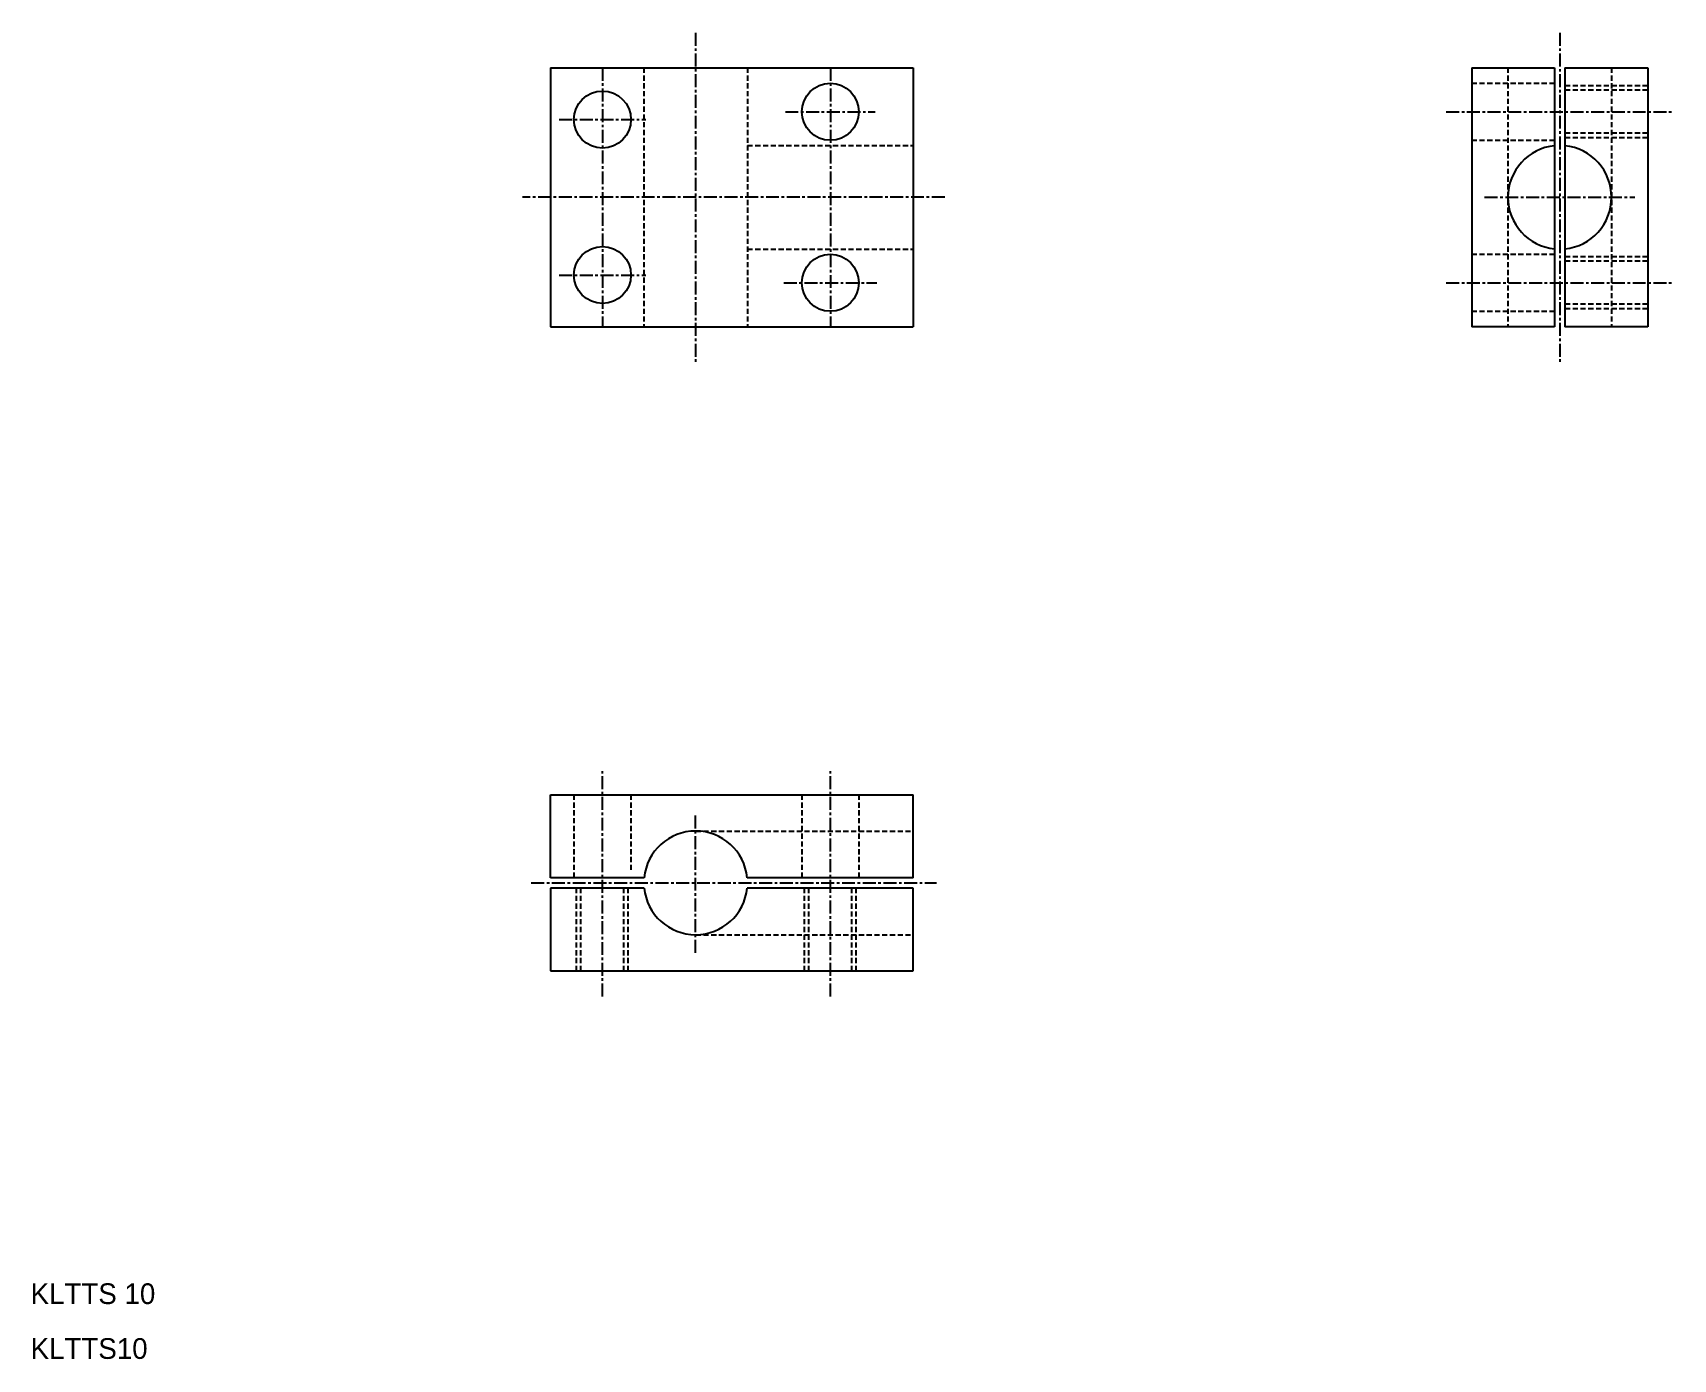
# Model space of a CAD drawing. Extents: x 59 to 217, y 166 to 294.
import ezdxf

# ---------------------------------------------------------------- set-up
doc = ezdxf.new("R2010")
doc.units = 0
doc.linetypes.add('CENTER', pattern=[2, 1.25, -0.25, 0.25, -0.25])
doc.linetypes.add('DASHED', pattern=[0.75, 0.5, -0.25])
doc.layers.get('0').update_dxf_attribs({"linetype": 'CONTINUOUS'})
doc.layers.add('CENTER', color=1, linetype='CENTER')

msp = doc.modelspace()

# ---------------------------------------------------------------- linework, layer by layer
at = {"color": 7, "linetype": 'CONTINUOUS'}
for p, q in [((108.95, 290.48), (108.95, 265.48)), ((108.95, 290.48), (143.95, 290.48)), ((143.95, 290.48), (143.95, 265.48)), ((197.86, 290.48), (205.86, 290.48)), ((197.86, 290.48), (197.86, 265.48)), ((205.86, 290.48), (205.86, 265.48)), ((206.86, 290.48), (206.86, 265.48)), ((206.86, 290.48), (214.86, 290.48)), ((214.86, 290.48), (214.86, 265.48)), ((108.95, 265.48), (143.95, 265.48)), ((205.86, 265.48), (197.86, 265.48)), ((108.95, 212.33), (108.95, 220.33)), ((108.95, 220.33), (143.95, 220.33)), ((143.95, 212.33), (143.95, 220.33)), ((117.97, 212.33), (108.95, 212.33)), ((143.95, 212.33), (127.92, 212.33)), ((117.97, 211.33), (108.95, 211.33)), ((108.95, 211.33), (108.95, 203.33)), ((143.95, 211.33), (127.92, 211.33)), ((143.95, 203.33), (143.95, 211.33)), ((108.95, 203.33), (143.95, 203.33))]:
    msp.add_line(p, q, dxfattribs=at)
at = {"color": 3, "linetype": 'DASHED'}
for p, q in [((117.95, 290.48), (117.95, 265.48)), ((127.95, 290.48), (127.95, 265.48)), ((201.36, 290.48), (201.36, 265.48)), ((211.36, 290.48), (211.36, 265.48)), ((197.86, 288.98), (205.86, 288.98)), ((214.86, 288.73), (206.86, 288.73)), ((214.86, 288.3), (206.86, 288.3)), ((197.86, 283.48), (205.86, 283.48)), ((214.86, 284.16), (206.86, 284.16)), ((214.86, 283.73), (206.86, 283.73)), ((127.95, 282.98), (143.95, 282.98)), ((127.95, 272.98), (143.95, 272.98)), ((197.86, 272.48), (205.86, 272.48)), ((214.86, 272.23), (206.86, 272.23)), ((214.86, 271.8), (206.86, 271.8)), ((214.86, 267.66), (206.86, 267.66)), ((197.86, 266.98), (205.86, 266.98)), ((214.86, 267.23), (206.86, 267.23)), ((111.2, 220.33), (111.2, 212.33)), ((116.7, 220.33), (116.7, 212.83)), ((133.2, 220.33), (133.2, 212.33)), ((138.7, 220.33), (138.7, 212.33)), ((122.95, 216.83), (143.95, 216.83)), ((111.45, 203.33), (111.45, 211.33)), ((111.88, 203.33), (111.88, 211.33)), ((116.02, 203.33), (116.02, 211.33)), ((116.45, 203.33), (116.45, 211.33)), ((133.45, 203.33), (133.45, 211.33)), ((133.88, 203.33), (133.88, 211.33)), ((138.02, 203.33), (138.02, 211.33)), ((138.45, 203.33), (138.45, 211.33)), ((122.95, 206.83), (143.95, 206.83))]:
    msp.add_line(p, q, dxfattribs=at)
msp.add_line((214.86, 265.48), (206.86, 265.48))
at = {"color": 7, "linetype": 'CONTINUOUS'}
for centre in [(113.95, 285.48), (135.95, 286.23), (113.95, 270.48), (135.95, 269.73)]:
    msp.add_circle(centre, 2.75, dxfattribs=at)
for centre, start, end in [((206.36, 277.98), 95.7392, 264.2608), ((206.36, 277.98), 275.7392, 84.2608), ((122.95, 211.83), 5.7392, 174.2608), ((122.95, 211.83), 185.7392, 354.2608)]:
    msp.add_arc(centre, 5, start, end, dxfattribs=at)
at = {"layer": 'CENTER', "color": 1, "linetype": 'CENTER'}
for p, q in [((122.95, 293.85), (122.95, 262.11)), ((206.36, 293.85), (206.36, 262.11)), ((113.95, 290.48), (113.95, 265.48)), ((135.95, 290.48), (135.95, 265.48)), ((109.76, 285.48), (118.14, 285.48)), ((131.61, 286.23), (140.29, 286.23)), ((195.4, 286.23), (217.31, 286.23)), ((146.99, 277.98), (106.25, 277.98)), ((199.11, 277.98), (213.61, 277.98)), ((109.76, 270.48), (118.14, 270.48)), ((131.45, 269.73), (140.45, 269.73)), ((195.4, 269.73), (217.31, 269.73)), ((113.95, 200.87), (113.95, 222.78)), ((135.95, 200.87), (135.95, 222.78)), ((122.95, 205.08), (122.95, 218.58)), ((107.08, 211.83), (146.2, 211.83))]:
    msp.add_line(p, q, dxfattribs=at)

# ---------------------------------------------------------------- texts
at = {"color": 7, "linetype": 'CONTINUOUS'}
for s, p in [('KLTTS 10', (58.75, 171.19)), ('KLTTS10', (58.75, 165.9))]:
    msp.add_text(s, height=2, dxfattribs=at).set_placement(p)

doc.saveas('drawing.dxf')
